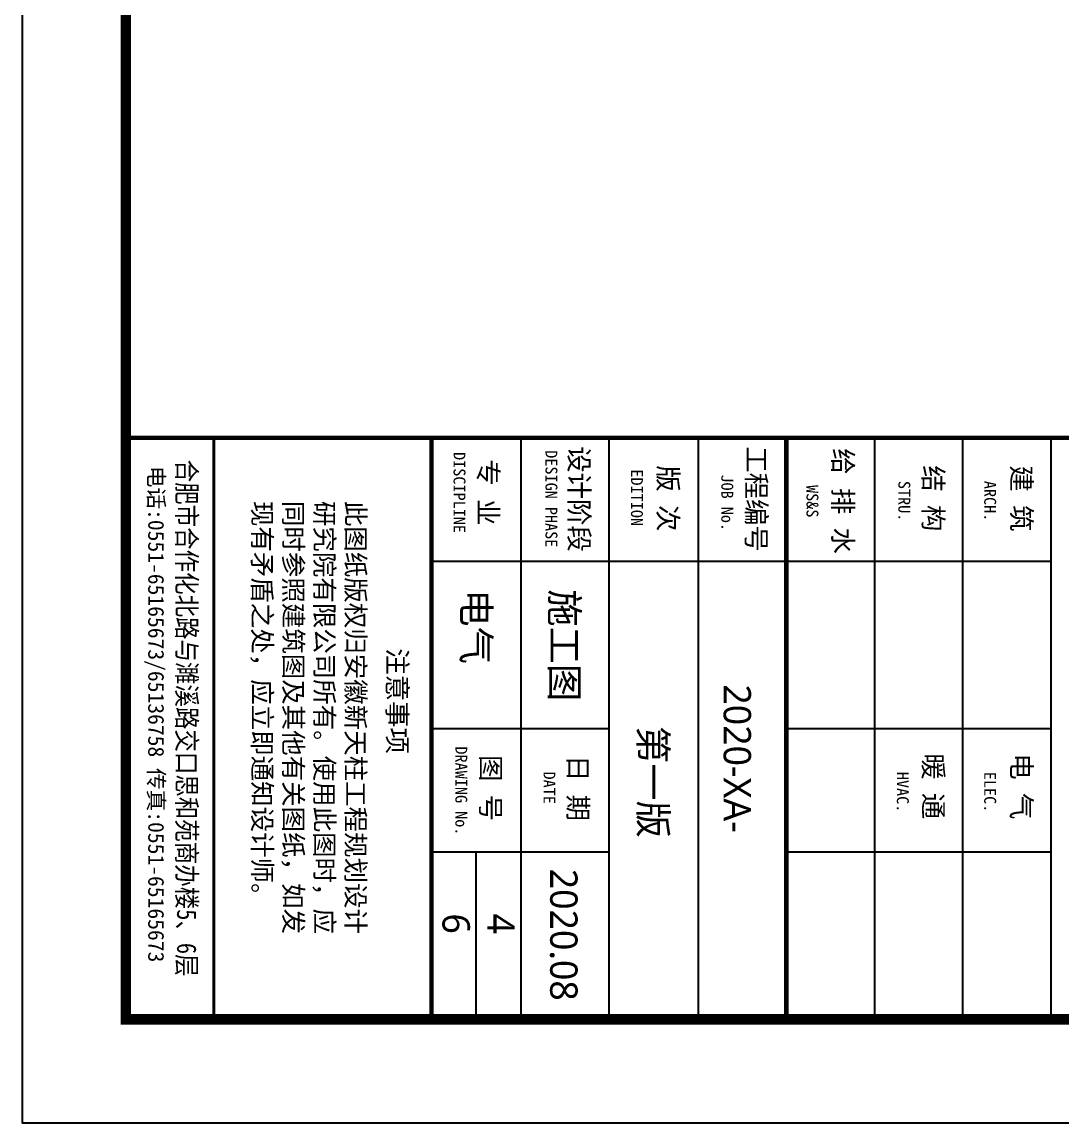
# Model space of a CAD drawing. Extents: x -496980 to 486425, y -292187 to -29437.
# Drawn here: x 21499 to 46574, y -292187 to -265634 of the extents above; entities that cross this region are included whole.
import ezdxf

# ---------------------------------------------------------------- set-up
doc = ezdxf.new("R2010")
doc.units = 0
doc.header["$LTSCALE"] = 1000
doc.header["$MEASUREMENT"] = 0
for name, color, linetype in [('46', 7, 'Continuous'), ('PUB_TEXT', 7, 'Continuous'), ('PUB_TITLE', 4, 'Continuous')]:
    doc.layers.add(name, color=color, linetype=linetype)
doc.styles.add('-黑体', font='msyh.ttf', dxfattribs={"width": 0.8})
doc.styles.add('TQ', font='')
doc.styles.get('TQ').set_extended_font_data('SimSun')

# ---------------------------------------------------------------- blocks, each defined once
blk = doc.blocks.new('ly')
at = {"layer": 'PUB_TEXT', "insert": (-5884, 1715), "char_height": 212, "width": 5144.75, "attachment_point": 1, "style": 'TQ'}
blk.add_mtext('此图纸版权归安徽新天柱工程规划设计研究院有限公司所有。使用此图时，应同时参照建筑图及其他有关图纸，如发现有矛盾之处，应立即通知设计师。', dxfattribs=at)

msp = doc.modelspace()

# ---------------------------------------------------------------- linework, layer by layer
at = {"layer": 'PUB_TEXT'}
for p, q in [((23998, -289693.2), (23998, -287742.2)), ((23998.5, -289686.9), (25217.2, -289686.9))]:
    msp.add_line(p, q, dxfattribs=at)
at = {"layer": 'PUB_TITLE', "lineweight": 40}
for p, q in [((26123.5, -275661.9), (26123.5, -289686.9)), ((39928.4, -275661.9), (39928.4, -289686.9))]:
    msp.add_line(p, q, dxfattribs=at)
at = {"layer": 'PUB_TITLE'}
for p, q in [((33525.8, -275661.9), (33525.8, -289730)), ((35650.8, -275661.9), (35650.8, -289686.9)), ((37803.4, -275661.9), (37803.4, -289686.9)), ((42053.4, -275661.9), (42053.4, -289686.9)), ((44178.4, -275661.9), (44178.4, -289686.9)), ((46303.4, -275661.9), (46303.4, -289686.9)), ((31373.2, -278637.4), (39928.4, -278637.4)), ((39928.4, -278636), (46303.4, -278636)), ((31373.2, -282673.5), (35650.8, -282673.5)), ((39928.4, -282673.5), (46303.4, -282673.5)), ((31373.2, -285648.5), (35650.8, -285648.5)), ((32449.5, -289686.9), (32449.5, -285648.5)), ((39928.4, -285648.5), (46303.4, -285648.5))]:
    msp.add_line(p, q, dxfattribs=at)
msp.add_lwpolyline([(21498.5, -29436.9), (21498.5, -292186.9), (169998.5, -292186.9), (169998.5, -29436.9)], close=True, dxfattribs=at)
at = {"layer": 'PUB_TITLE', "const_width": 250}
msp.add_lwpolyline([(23998.5, -35686.9), (23998.5, -289686.9), (167498.5, -289686.9), (167498.5, -35686.9)], close=True, dxfattribs=at)
at = {"layer": 'PUB_TITLE', "lineweight": 40, "const_width": 106.2, "elevation": -69.6}
for points in [[(167498.5, -275661.9), (23998.5, -275661.9)], [(31373.2, -275661.9), (31373.2, -289618)]]:
    msp.add_lwpolyline(points, dxfattribs=at)
at = {"layer": 'PUB_TITLE', "const_width": 106.2, "elevation": -69.6}
msp.add_lwpolyline([(39928.4, -275661.9), (39928.4, -289686.9)], dxfattribs=at)

# ---------------------------------------------------------------- block references
at = {"layer": 'PUB_TEXT', "xscale": 2.124999999068677, "yscale": 2.125000000232831, "zscale": 2.125000000000004, "rotation": 270}
msp.add_blockref('ly', (26123.5, -289686.9, -69.6), dxfattribs=at)

# ---------------------------------------------------------------- texts
at = {"layer": '46', "linetype": 'Continuous', "style": '-黑体'}
for s, height, p in [('电气', 660.81, (32116.8, -279313.6, -69.6)), ('施工图', 660.81, (34248.2, -279313.6, -69.6)), ('2020-XA-', 660.81, (38415.2, -281607.9, -69.6)), ('第一版', 660.81, (36384.4, -282609.3, -69.6)), ('2020.08', 660.81, (34233.2, -286055, -69.6)), ('6', 660.8, (31635.5, -287134.1, -69.6)), ('4', 660.8, (32716.5, -287134.1, -69.6))]:
    msp.add_text(s, height=height, rotation=270, dxfattribs=at).set_placement(p)
at = {"layer": 'PUB_TEXT', "style": 'TQ'}
for s, height, p in [('     DISCIPLINE', 286.875, (31903.9, -275030.5, -69.6)), ('     DESIGN PHASE', 286.875, (34120.1, -274986.2, -69.6)), (' 设计阶段', 467.5, (34697.1, -275545.2, -69.6)), (' 工程编号', 467.5, (38972.1, -275545.2, -69.6)), ('电话:0551-65165673/65136758 传真:0551-65165673', 382.5, (24542.1, -276337.7, -139.1)), ('  专 业', 467.5, (32505.5, -275545.2, -69.6)), ('  版 次', 467.5, (36841.7, -275690.2, -69.6)), ('     EDITION', 286.875, (36181.8, -275448.2, -69.6)), ('      JOB No.', 286.875, (38360.5, -275374, -69.6)), ('注意事项', 467.5, (30313.8, -280736.1, -69.6)), ('     DRAWING No.', 286.875, (31947.1, -282129.3, -69.6)), ('图 号', 467.5, (32565.9, -283311, -69.6)), ('日 期', 467.5, (34670.7, -283311, -69.6)), ('         DATE', 286.875, (34072.7, -281954.2, -69.6))]:
    msp.add_text(s, height=height, rotation=270, dxfattribs=at).set_placement(p)
at = {"layer": 'PUB_TEXT', "style": 'TQ', "width": 0.85}
msp.add_text('合肥市合作化北路与濉溪路交口思和苑商办楼5、6层 ', height=467.5, rotation=270, dxfattribs=at).set_placement((25237.5, -276190.6, -139.1))
at = {"layer": 'PUB_TEXT', "attachment_point": 1, "rotation": 270, "style": 'TQ'}
for s, insert, char_height, width in [('给 排 水', (41526.1, -275913.4, -69.6), 467.5, 5559), ('结 构', (43704.9, -276325.9, -69.6), 467.5, 5015), ('建 筑', (45829.9, -276325.9, -69.6), 467.5, 5015), ('   WS&S', (40700.8, -276216.4, -69.6), 286.87, 6103), ('   STRU.', (42916.8, -276115, -69.6), 286.87, 5998.875), ('   ARCH.', (44986, -276115, -69.6), 286.87, 5998.875), ('暖 通', (43704.9, -283269.6, -69.6), 467.5, 5015), ('电 气', (45829.9, -283269.6, -69.6), 467.5, 5015), ('   HVAC.', (42879.6, -283133.2, -69.6), 286.87, 5998.875), ('   ELEC.', (44986, -283133.2, -69.6), 286.87, 5998.875)]:
    msp.add_mtext(s, dxfattribs=dict(at, insert=insert, char_height=char_height, width=width))

doc.saveas('drawing.dxf')
